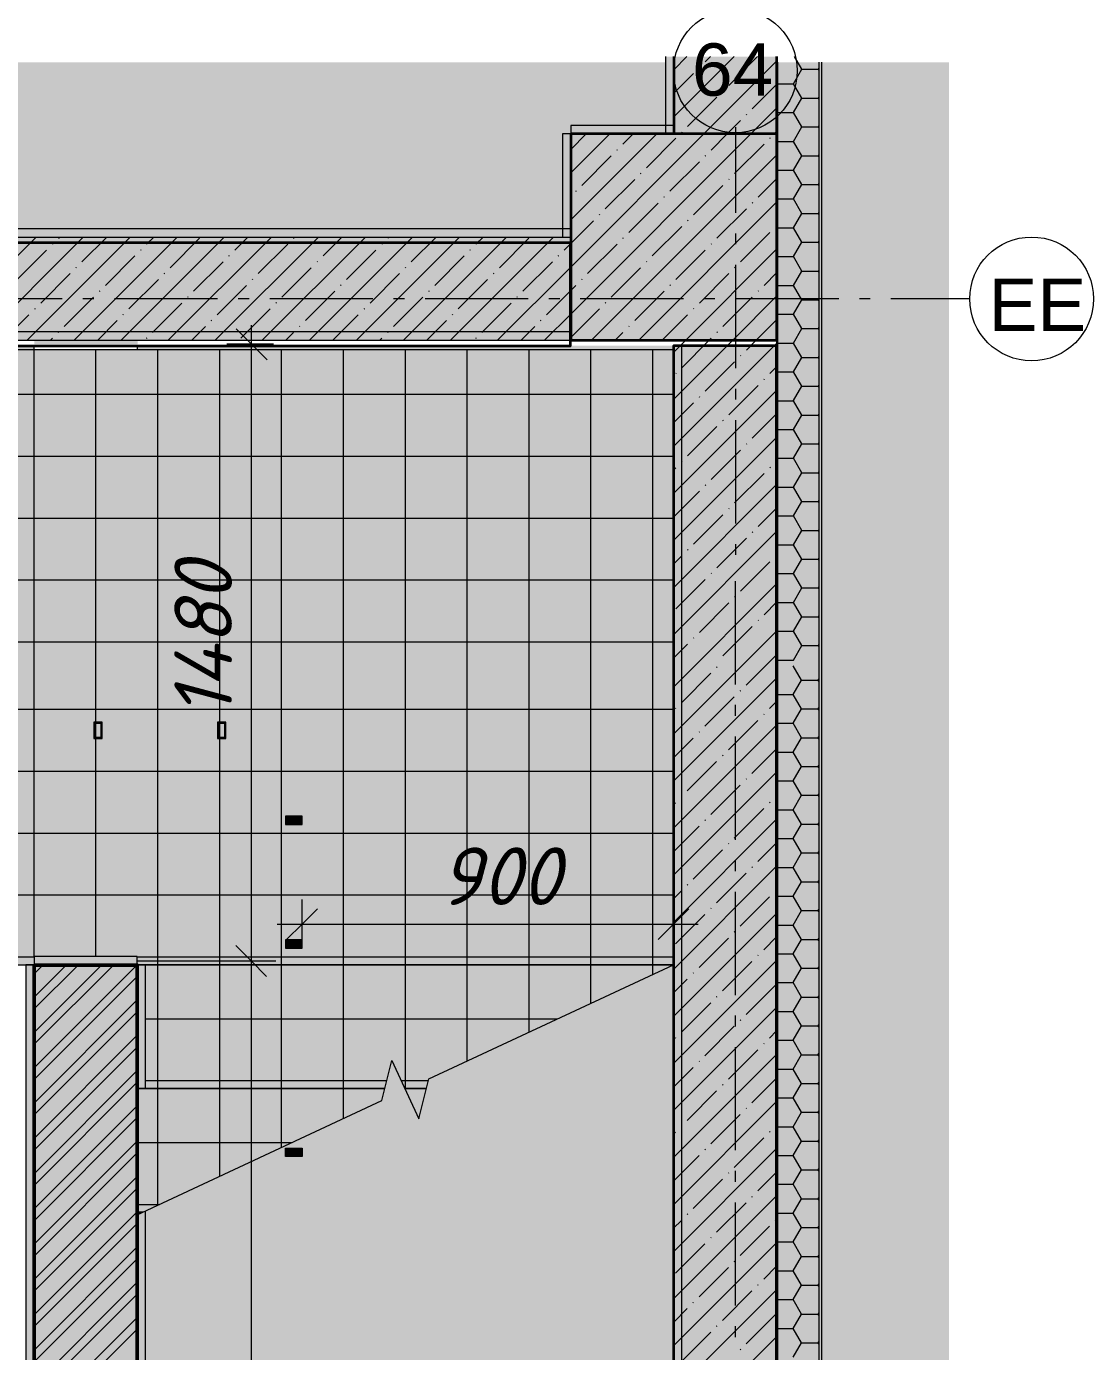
# Model space of a CAD drawing. Header units: millimetres. Extents: x -81576 to 1046824, y -248937 to 691537.
# Drawn here: x -58341 to -53168, y 631199 to 637622 of the extents above; entities that cross this region are included whole.
import ezdxf

# ---------------------------------------------------------------- set-up
doc = ezdxf.new("R2010")
doc.units = ezdxf.units.MM
doc.layers.add('PDF _Геометрия', color=7, linetype='Continuous', true_color=0x1d1d1d)
doc.layers.add('PDF _Сплошная заливка', color=7, linetype='Continuous', true_color=0xffffff)
doc.layers.add('PDF _Текст', color=7, linetype='Continuous')
doc.styles.add('PDF ArialMT', font='arial.ttf')
doc.styles.add('PDF ISOCPEUR Italic', font='isocpeui.ttf')

msp = doc.modelspace()

# ---------------------------------------------------------------- hatches: boundary and pattern name
at = {"layer": 'PDF _Сплошная заливка', "true_color": 0x636466, "transparency": 33554559}
h = msp.add_hatch(color=251, dxfattribs=at)
h.paths.add_polyline_path([(-60647.6, 619162.8), (-60981.3, 619112.8), (-60981.3, 619212.8)], flags=0)
h.paths.add_polyline_path([(-60647.6, 636704.9), (-60981.3, 636654.9), (-60981.3, 636754.9)], flags=0)
h.paths.add_polyline_path([(-63150.7, 618383.4), (-55744.3, 618383.4), (-55744.3, 619333.9), (-60560.9, 619333.9), (-60560.9, 618946.9), (-60647.6, 618946.9), (-60647.6, 619333.9), (-62504.3, 619333.9), (-62504.3, 619373.9), (-62544.3, 619373.9), (-62544.3, 636573.9), (-62504.3, 636573.9), (-62504.3, 636613.9), (-60647.6, 636613.9), (-60647.6, 636920.8), (-60560.9, 636920.8), (-60560.9, 636613.9), (-55744.3, 636613.9), (-55744.3, 637073.9), (-55704.3, 637073.9), (-55704.3, 637113.9), (-55244.3, 637113.9), (-55244.3, 637448.6), (-63150.7, 637448.6), (-63150.7, 619373.9)], flags=0)
h.paths.add_polyline_path([(-54484.3, 618383.4), (-53867.8, 618383.4), (-53867.8, 637448.6), (-54484.3, 637448.6), (-54484.3, 623149.7)], flags=0)
h.paths.add_polyline_path([(-55204.3, 619273.8), (-54704.3, 619273.8), (-54704.3, 619373.9), (-55704.3, 619373.9), (-55704.3, 619273.8)], flags=0)
h.paths.add_polyline_path([(-62004.3, 619873.9), (-55204.3, 619873.9), (-55204.3, 633073.9), (-56391, 632520.5), (-56438.2, 632326), (-56570.3, 632609.3), (-56617.6, 632414.8), (-57764.3, 631880.1), (-57764.3, 624613.9), (-57804.3, 624613.9), (-57804.3, 624573.9), (-58304.3, 624573.9), (-58304.3, 624613.9), (-58344.3, 624613.9), (-58344.3, 625193.9), (-60204.3, 625193.9), (-60204.3, 625273.9), (-62004.3, 625273.9), (-62004.3, 623149.7)], flags=0)
h.paths.add_polyline_path([(-57011.1, 632144.1), (-57085.1, 632144.1), (-57085.1, 632184.1), (-57005.1, 632184.1), (-57005.1, 632144.1)], flags=0)
h.paths.add_polyline_path([(-57011.1, 632150.1), (-57011.1, 632178.1), (-57079.1, 632178.1), (-57079.1, 632150.1), (-57039.1, 632150.1)], flags=0)
h.paths.add_polyline_path([(-58509.2, 636053.9), (-58304.3, 636053.9), (-58304.3, 636073.9), (-62004.3, 636073.9), (-62004.3, 636053.9)], flags=0)
h.paths.add_polyline_path([(-57804.3, 636053.9), (-55204.3, 636053.9), (-55204.3, 636073.9), (-57804.3, 636073.9)], flags=0)
for points in [[(-54704.3, 618383.4), (-54700.3, 618383.4), (-54700.3, 637448.6), (-54704.3, 637448.6), (-54704.3, 619273.8)], [(-55702.6, 636101.3), (-54702.6, 636101.3), (-54702.6, 637101.3), (-55702.6, 637101.3), (-55702.6, 636601.3)], [(-55702.6, 636101.3), (-55702.6, 636601.3), (-60559.2, 636601.3), (-60559.2, 636298.2), (-60646, 636298.2), (-60646, 636601.3), (-62502.6, 636601.3), (-62502.6, 636101.3), (-58507.6, 636101.3)], [(-55204.3, 619373.9), (-54704.3, 619373.9), (-54704.3, 636073.9), (-55204.3, 636073.9), (-55204.3, 619833.9)], [(-58344.3, 624613.9), (-58304.3, 624613.9), (-58304.3, 633073.9), (-58344.3, 633072.3), (-58344.3, 625873.9)], [(-56603.2, 632473.9), (-56570.3, 632609.3), (-56507.2, 632473.9), (-56402.3, 632473.9), (-56391, 632520.5), (-55204.3, 633073.9), (-57764.3, 633072.3), (-57764.3, 632473.9), (-56617.6, 632473.9)]]:
    msp.add_hatch(color=251, dxfattribs=at).paths.add_polyline_path(points)
h = msp.add_hatch(color=251, dxfattribs=at)
h.paths.add_polyline_path([(-60646, 636601.3), (-60646, 636641.3), (-62502.6, 636641.3), (-62502.6, 636601.3), (-62002.6, 636601.3)], flags=0)
h.paths.add_polyline_path([(-55702.6, 636601.3), (-55702.6, 636641.3), (-60559.2, 636641.3), (-60559.2, 636601.3), (-58507.6, 636601.3)], flags=0)
h = msp.add_hatch(color=251, dxfattribs=at)
h.paths.add_polyline_path([(-62004.3, 633073.9), (-60204.3, 633073.9), (-60204.3, 633103.7), (-60124.3, 633103.7), (-60124.3, 633073.9), (-58304.3, 633073.9), (-58304.3, 633113.9), (-57804.3, 633113.9), (-57804.3, 633073.9), (-55204.3, 633073.9), (-55204.3, 636053.9), (-62004.3, 636053.9), (-62004.3, 635065.4)], flags=0)
h.paths.add_polyline_path([(-60174.4, 633093.6), (-60130.3, 633093.6), (-60130.3, 633097.7), (-60198.3, 633097.7), (-60198.3, 633093.6), (-60194.1, 633093.6)], flags=0)
h.paths.add_polyline_path([(-57011.1, 633154), (-57085.1, 633154), (-57085.1, 633194), (-57005.1, 633194), (-57005.1, 633154)], flags=0)
h.paths.add_polyline_path([(-57051.1, 633160), (-57011.1, 633160), (-57011.1, 633188), (-57079.1, 633188), (-57079.1, 633160)], flags=0)
h.paths.add_polyline_path([(-60204.3, 633481.9), (-60204.3, 633521.9), (-60124.3, 633521.9), (-60124.3, 633481.9), (-60198.3, 633481.9)], flags=0)
h.paths.add_polyline_path([(-60198.3, 633487.9), (-60130.3, 633487.9), (-60130.3, 633515.9), (-60198.3, 633515.9)], flags=0)
h.paths.add_polyline_path([(-57085.1, 633754), (-57085.1, 633794), (-57005.1, 633794), (-57005.1, 633754), (-57079.1, 633754)], flags=0)
h.paths.add_polyline_path([(-57011.1, 633760), (-57011.1, 633788), (-57079.1, 633788), (-57079.1, 633760), (-57039.1, 633760)], flags=0)
h.paths.add_polyline_path([(-60164.3, 634081.9), (-60204.3, 634081.9), (-60204.3, 634121.9), (-60124.3, 634121.9), (-60124.3, 634081.9), (-60130.3, 634081.9)], flags=0)
h.paths.add_polyline_path([(-60198.3, 634087.9), (-60130.3, 634087.9), (-60130.3, 634115.9), (-60198.3, 634115.9)], flags=0)
h.paths.add_polyline_path([(-57381.1, 634170), (-57415.1, 634170), (-57415.1, 634250), (-57375.1, 634250), (-57375.1, 634170)], flags=0)
h.paths.add_polyline_path([(-57975.1, 634170), (-58015.1, 634170), (-58015.1, 634250), (-57975.1, 634250), (-57975.1, 634176)], flags=0)
h.paths.add_polyline_path([(-59208.7, 634170), (-59215.1, 634170), (-59215.1, 634250), (-59175.1, 634250), (-59175.1, 634170), (-59181.1, 634170)], flags=0)
h.paths.add_polyline_path([(-58581.1, 634170), (-58615.1, 634170), (-58615.1, 634250), (-58575.1, 634250), (-58575.1, 634170)], flags=0)
h.paths.add_polyline_path([(-59808.7, 634170), (-59815.1, 634170), (-59815.1, 634250), (-59775.1, 634250), (-59775.1, 634170), (-59781.1, 634170)], flags=0)
h.paths.add_polyline_path([(-58009.1, 634176), (-57981.1, 634176), (-57981.1, 634244), (-58009.1, 634244), (-58009.1, 634204)], flags=0)
h.paths.add_polyline_path([(-57409.1, 634176), (-57381.1, 634176), (-57381.1, 634244), (-57409.1, 634244), (-57409.1, 634204)], flags=0)
h.paths.add_polyline_path([(-58609.1, 634176), (-58581.1, 634176), (-58581.1, 634244), (-58609.1, 634244), (-58609.1, 634204)], flags=0)
h.paths.add_polyline_path([(-59181.1, 634176), (-59181.1, 634244), (-59209.1, 634244), (-59209.1, 634176)], flags=0)
h.paths.add_polyline_path([(-59781.1, 634176), (-59781.1, 634244), (-59809.1, 634244), (-59809.1, 634176)], flags=0)
h = msp.add_hatch(color=251, dxfattribs=at)
h.paths.add_polyline_path([(-57975.1, 634170), (-57975.1, 634250), (-58015.1, 634250), (-58015.1, 634170), (-57981.1, 634170)], flags=0)
h.paths.add_polyline_path([(-57981.1, 634176), (-58009.1, 634176), (-58009.1, 634244), (-57981.1, 634244)], flags=0)
h = msp.add_hatch(color=251, dxfattribs=at)
h.paths.add_polyline_path([(-57375.1, 634170), (-57375.1, 634250), (-57415.1, 634250), (-57415.1, 634170), (-57381.1, 634170)], flags=0)
h.paths.add_polyline_path([(-57381.1, 634176), (-57409.1, 634176), (-57409.1, 634244), (-57381.1, 634244)], flags=0)
h = msp.add_hatch(color=251, dxfattribs=at)
h.paths.add_polyline_path([(-57764.3, 624613.9), (-57764.3, 631880.1), (-57804.3, 631861.5), (-57804.3, 624613.9)], flags=0)
h.paths.add_polyline_path([(-57777.7, 632473.9), (-57764.3, 632473.9), (-57764.3, 633073.9), (-57804.3, 633072.3), (-57804.3, 632473.9)], flags=0)
h = msp.add_hatch(color=251, dxfattribs=at)
h.paths.add_polyline_path([(-57777.7, 631873.9), (-56617.6, 632414.8), (-56603.2, 632473.9), (-57804.3, 632473.9), (-57804.3, 631873.9)], flags=0)
h.paths.add_polyline_path([(-56438.2, 632326), (-56402.3, 632473.9), (-56507.2, 632473.9)], flags=0)

# ---------------------------------------------------------------- linework, layer by layer
at = {"layer": 'PDF _Геометрия', "color": 250, "lineweight": 9, "true_color": 0x2c2c2c}
for points in [[(-56057.3, 636101.3), (-55702.6, 636456), (-55057.3, 637101.3), (-54702.6, 637456)], [(-55202.6, 637412.2), (-55138.8, 637476)], [(-55202.6, 637184.1), (-54910.7, 637476)], [(-55078.8, 637422), (-55076.4, 637424.3)], [(-55050.3, 637450.5), (-55024.8, 637476)], [(-54936.2, 637336.4), (-54796.7, 637476)], [(-54582.1, 637414.4), (-54617.7, 637476)], [(-55202.6, 637298.2), (-55107.3, 637393.5)], [(-54622.4, 637344.6), (-54582.1, 637414.4)], [(-54582, 637414.4), (-54501.4, 637414.4)], [(-54501.4, 637414.4), (-54498.6, 637419.3)], [(-54498.6, 637409.4), (-54501.4, 637414.4)], [(-54964.8, 637307.9), (-54962.4, 637310.3)], [(-54822.2, 637222.4), (-54702.6, 637342)], [(-54698.6, 637344.5), (-54622.4, 637344.5)], [(-54582.1, 637274.7), (-54622.4, 637344.5)], [(-55135.8, 637136.8), (-54993.3, 637279.4)], [(-54622.4, 637204.9), (-54582.1, 637274.7)], [(-54582, 637274.7), (-54501.4, 637274.7)], [(-54501.4, 637274.7), (-54498.6, 637279.6)], [(-54498.6, 637269.8), (-54501.4, 637274.7)], [(-55829.2, 636101.3), (-55702.6, 636227.9), (-54829.2, 637101.3), (-54702.6, 637227.9)], [(-54850.7, 637193.9), (-54848.3, 637196.2)], [(-54698.6, 637204.8), (-54622.4, 637204.8)], [(-54582.1, 637135), (-54622.4, 637204.8)], [(-55164.3, 637108.3), (-55162, 637110.7)], [(-55021.8, 637022.8), (-54943.3, 637101.3), (-54879.2, 637165.4)], [(-54708.2, 637108.3), (-54702.6, 637113.9)], [(-54622.4, 637065.2), (-54582.1, 637135)], [(-54582, 637135), (-54501.4, 637135)], [(-54501.4, 637135), (-54498.6, 637139.9)], [(-54498.6, 637130.1), (-54501.4, 637135)], [(-55702.6, 636912.2), (-55513.5, 637101.3)], [(-55702.6, 636684.1), (-55285.4, 637101.3)], [(-55702.6, 637026.3), (-55627.6, 637101.3)], [(-55449.5, 637051.3), (-55399.5, 637101.3)], [(-55335.4, 636937.3), (-55192.9, 637079.8)], [(-54907.7, 636908.7), (-54765.2, 637051.3)], [(-54736.7, 637079.8), (-54734.3, 637082.2)], [(-54698.6, 637065.2), (-54622.4, 637065.2)], [(-54582.1, 636995.3), (-54622.4, 637065.2)], [(-55649.1, 636851.7), (-55506.5, 636994.3)], [(-55601.1, 636101.3), (-54702.6, 636999.8)], [(-55478, 637022.8), (-55475.6, 637025.2)], [(-55050.3, 636994.3), (-55047.9, 636996.7)], [(-54622.4, 636925.5), (-54582.1, 636995.4)], [(-54582, 636995.3), (-54501.4, 636995.3)], [(-54501.4, 636995.4), (-54498.6, 637000.2)], [(-54498.6, 636990.4), (-54501.4, 636995.3)], [(-55363.9, 636908.7), (-55361.6, 636911.1)], [(-55221.4, 636823.2), (-55078.8, 636965.8)], [(-54698.6, 636925.5), (-54622.4, 636925.5)], [(-54582.1, 636855.6), (-54622.4, 636925.5)], [(-55535, 636737.7), (-55392.4, 636880.2)], [(-55107.3, 636709.2), (-54964.8, 636851.7)], [(-54936.2, 636880.2), (-54933.9, 636882.6)], [(-54793.7, 636794.7), (-54702.6, 636885.8)], [(-54622.4, 636785.8), (-54582.1, 636855.7)], [(-54582, 636855.6), (-54501.4, 636855.6)], [(-54501.4, 636855.7), (-54498.6, 636860.6)], [(-54498.6, 636850.7), (-54501.4, 636855.6)], [(-55677.6, 636823.2), (-55675.2, 636825.6)], [(-55249.9, 636794.7), (-55247.5, 636797.1)], [(-54698.6, 636785.8), (-54622.4, 636785.8)], [(-54582.1, 636716), (-54622.4, 636785.8)], [(-55421, 636623.6), (-55278.4, 636766.2)], [(-55373, 636101.3), (-54702.6, 636771.7)], [(-54993.3, 636595.1), (-54850.7, 636737.7)], [(-54822.2, 636766.2), (-54819.8, 636768.6)], [(-54501.4, 636716), (-54498.6, 636720.9)], [(-55734.6, 636538.1), (-55702.6, 636570.1), (-55592, 636680.6)], [(-55563.5, 636709.2), (-55561.1, 636711.5)], [(-55135.8, 636680.6), (-55133.5, 636683)], [(-54708.2, 636652.1), (-54705.8, 636654.5)], [(-54622.4, 636646.2), (-54582.1, 636716)], [(-54582, 636716), (-54501.4, 636716)], [(-54498.6, 636711), (-54501.4, 636716)], [(-58794.5, 636101.3), (-58294.5, 636601.3)], [(-58566.4, 636101.3), (-58066.4, 636601.3)], [(-58338.3, 636101.3), (-57838.3, 636601.3)], [(-58186.7, 636595.1), (-58180.4, 636601.3)], [(-58110.2, 636101.3), (-57610.2, 636601.3)], [(-58072.6, 636481.1), (-57952.3, 636601.3)], [(-57882.1, 636101.3), (-57382.1, 636601.3)], [(-57759, 636566.6), (-57724.2, 636601.3)], [(-57654, 636101.3), (-57154, 636601.3)], [(-57644.9, 636452.5), (-57502.4, 636595.1)], [(-57425.9, 636101.3), (-56925.9, 636601.3)], [(-57331.3, 636538.1), (-57268, 636601.3)], [(-57197.8, 636101.3), (-56697.8, 636601.3)], [(-57046.2, 636595.1), (-57043.8, 636597.5)], [(-56969.7, 636101.3), (-56469.7, 636601.3)], [(-56903.6, 636509.6), (-56811.9, 636601.3)], [(-56741.6, 636101.3), (-56241.6, 636601.3)], [(-56590, 636595.1), (-56583.8, 636601.3)], [(-56513.5, 636101.3), (-56013.5, 636601.3)], [(-56475.9, 636481.1), (-56355.7, 636601.3)], [(-56285.4, 636101.3), (-55785.4, 636601.3)], [(-56162.3, 636566.6), (-56127.6, 636601.3)], [(-56048.2, 636452.5), (-55905.7, 636595.1)], [(-55449.5, 636595.1), (-55447.1, 636597.5)], [(-55306.9, 636509.6), (-55164.3, 636652.1)], [(-54879.2, 636481.1), (-54736.7, 636623.6)], [(-54698.6, 636646.1), (-54622.4, 636646.1)], [(-54582.1, 636576.3), (-54622.4, 636646.1)], [(-58386.2, 636395.5), (-58243.7, 636538.1)], [(-58215.2, 636566.6), (-58212.8, 636569)], [(-57787.5, 636538.1), (-57785.1, 636540.5)], [(-57217.2, 636424), (-57074.7, 636566.6)], [(-56789.6, 636395.5), (-56647, 636538.1)], [(-56618.5, 636566.6), (-56616.1, 636569)], [(-56190.8, 636538.1), (-56188.4, 636540.5)], [(-55620.5, 636424), (-55478, 636566.6)], [(-55202.6, 636043.6), (-55144.9, 636101.3), (-54702.6, 636543.6)], [(-55192.9, 636395.5), (-55050.3, 636538.1)], [(-55021.8, 636566.6), (-55019.4, 636569)], [(-54622.4, 636506.5), (-54582.1, 636576.3)], [(-54582, 636576.3), (-54501.4, 636576.3)], [(-54501.4, 636576.3), (-54498.6, 636581.2)], [(-54498.6, 636571.4), (-54501.4, 636576.3)], [(-57958.6, 636367), (-57816, 636509.6)], [(-57530.9, 636338.5), (-57388.3, 636481.1)], [(-57359.8, 636509.6), (-57357.4, 636511.9)], [(-56932.1, 636481.1), (-56929.7, 636483.4)], [(-56361.9, 636367), (-56219.3, 636509.6)], [(-55934.2, 636338.5), (-55791.6, 636481.1)], [(-55763.1, 636509.6), (-55760.7, 636511.9)], [(-55335.4, 636481.1), (-55333, 636483.4)], [(-54698.6, 636506.4), (-54622.4, 636506.4)], [(-54582.1, 636436.6), (-54622.4, 636506.4)], [(-58272.2, 636281.5), (-58129.6, 636424)], [(-58101.1, 636452.5), (-58098.7, 636454.9)], [(-57673.4, 636424), (-57671.1, 636426.4)], [(-57245.7, 636395.5), (-57243.4, 636397.9)], [(-57103.2, 636310), (-56960.6, 636452.5)], [(-56675.5, 636281.5), (-56532.9, 636424)], [(-56504.4, 636452.5), (-56502.1, 636454.9)], [(-56076.7, 636424), (-56074.4, 636426.4)], [(-55649.1, 636395.5), (-55646.7, 636397.9)], [(-55506.5, 636310), (-55363.9, 636452.5)], [(-55078.8, 636281.5), (-54936.2, 636424)], [(-54907.7, 636452.5), (-54905.4, 636454.9)], [(-54765.2, 636367), (-54702.6, 636429.6)], [(-54622.4, 636366.8), (-54582.1, 636436.6)], [(-54582, 636436.6), (-54501.4, 636436.6)], [(-54501.4, 636436.6), (-54498.6, 636441.5)], [(-54498.6, 636431.7), (-54501.4, 636436.6)], [(-57987.1, 636338.5), (-57984.7, 636340.9)], [(-57844.5, 636253), (-57701.9, 636395.5)], [(-57416.8, 636224.4), (-57274.3, 636367)], [(-56989.1, 636195.9), (-56846.6, 636338.5)], [(-56818.1, 636367), (-56815.7, 636369.4)], [(-56390.4, 636338.5), (-56388, 636340.9)], [(-56247.8, 636253), (-56105.3, 636395.5)], [(-55820.1, 636224.4), (-55702.6, 636342), (-55677.6, 636367)], [(-55392.4, 636195.9), (-55249.9, 636338.5)], [(-55221.4, 636367), (-55219, 636369.4)], [(-54793.7, 636338.5), (-54791.3, 636340.9)], [(-54698.6, 636366.7), (-54622.4, 636366.7)], [(-54582.1, 636296.9), (-54622.4, 636366.7)], [(-58158.1, 636167.4), (-58015.6, 636310)], [(-57730.5, 636138.9), (-57587.9, 636281.5)], [(-57559.4, 636310), (-57557, 636312.4)], [(-57131.7, 636281.5), (-57129.3, 636283.8)], [(-56561.5, 636167.4), (-56418.9, 636310)], [(-56133.8, 636138.9), (-55991.2, 636281.5)], [(-55962.7, 636310), (-55960.3, 636312.4)], [(-55535, 636281.5), (-55532.6, 636283.8)], [(-55202.6, 635815.5), (-54916.8, 636101.3), (-54702.6, 636315.5)], [(-54964.8, 636167.4), (-54822.2, 636310)], [(-54622.4, 636227.1), (-54582.1, 636296.9)], [(-54582, 636296.9), (-54501.4, 636296.9)], [(-54501.4, 636296.9), (-54498.6, 636301.8)], [(-54498.6, 636292), (-54501.4, 636296.9)], [(-58452.3, 636101.3), (-58329.2, 636224.4)], [(-58300.7, 636253), (-58298.3, 636255.3)], [(-57873, 636224.4), (-57870.6, 636226.8)], [(-57302.8, 636110.4), (-57160.2, 636253)], [(-56855.7, 636101.3), (-56732.5, 636224.4)], [(-56704, 636253), (-56701.6, 636255.3)], [(-56276.3, 636224.4), (-56274, 636226.8)], [(-55706.1, 636110.4), (-55702.6, 636113.9), (-55563.5, 636253)], [(-55259, 636101.3), (-55135.8, 636224.4)], [(-55107.3, 636253), (-55105, 636255.3)], [(-54698.6, 636227.1), (-54622.4, 636227.1)], [(-54582.1, 636157.2), (-54622.4, 636227.1)], [(-58186.7, 636138.9), (-58184.3, 636141.3)], [(-57996.1, 636101.3), (-57901.5, 636195.9)], [(-57539.9, 636101.3), (-57473.8, 636167.4)], [(-57445.3, 636195.9), (-57443, 636198.3)], [(-57017.6, 636167.4), (-57015.3, 636169.8)], [(-56590, 636138.9), (-56587.6, 636141.3)], [(-56399.5, 636101.3), (-56304.8, 636195.9)], [(-55943.3, 636101.3), (-55877.2, 636167.4)], [(-55848.6, 636195.9), (-55846.3, 636198.3)], [(-55421, 636167.4), (-55418.6, 636169.8)], [(-54993.3, 636138.9), (-54990.9, 636141.3)], [(-54850.7, 636053.4), (-54802.8, 636101.3), (-54708.2, 636195.9)], [(-54622.4, 636087.4), (-54582.1, 636157.3)], [(-54582, 636157.2), (-54501.4, 636157.2)], [(-54501.4, 636157.3), (-54498.6, 636162.1)], [(-54498.6, 636152.3), (-54501.4, 636157.2)], [(-58224.2, 636101.3), (-58215.2, 636110.4)], [(-57759, 636110.4), (-57756.6, 636112.8)], [(-57083.8, 636101.3), (-57046.2, 636138.9)], [(-56627.6, 636101.3), (-56618.5, 636110.4)], [(-56162.3, 636110.4), (-56159.9, 636112.8)], [(-55487.1, 636101.3), (-55449.5, 636138.9)], [(-55202.6, 635587.4), (-54702.6, 636087.4)], [(-55164.3, 635967.8), (-55030.9, 636101.3), (-55021.8, 636110.4)], [(-54698.6, 636087.4), (-54622.4, 636087.4)], [(-54582.1, 636017.5), (-54622.4, 636087.4)], [(-54879.2, 636024.9), (-54876.9, 636027.2)], [(-54622.4, 635947.7), (-54582.1, 636017.6)], [(-54582, 636017.5), (-54501.4, 636017.5)], [(-54501.4, 636017.6), (-54498.6, 636022.5)], [(-54498.6, 636012.6), (-54501.4, 636017.5)], [(-55050.3, 635853.8), (-54907.7, 635996.4)], [(-54736.7, 635939.3), (-54702.6, 635973.4)], [(-54698.6, 635947.7), (-54622.4, 635947.7)], [(-54582.1, 635877.9), (-54622.4, 635947.7)], [(-55192.9, 635939.3), (-55190.5, 635941.7)], [(-54765.2, 635910.8), (-54762.8, 635913.2)], [(-54501.4, 635877.9), (-54498.6, 635882.8)], [(-55202.6, 635359.3), (-54702.6, 635859.3)], [(-55078.8, 635825.3), (-55076.4, 635827.6)], [(-54936.2, 635739.7), (-54793.7, 635882.3)], [(-54622.4, 635808.1), (-54582.1, 635877.9)], [(-54582, 635877.9), (-54501.4, 635877.9)], [(-54498.6, 635872.9), (-54501.4, 635877.9)], [(-55202.6, 635701.5), (-55107.3, 635796.8)], [(-54698.6, 635808), (-54622.4, 635808)], [(-54582.1, 635738.2), (-54622.4, 635808)], [(-54964.8, 635711.2), (-54962.4, 635713.6)], [(-54822.2, 635625.7), (-54702.6, 635745.3)], [(-54622.4, 635668.4), (-54582.1, 635738.2)], [(-54582, 635738.2), (-54501.4, 635738.2)], [(-54501.4, 635738.2), (-54498.6, 635743.1)], [(-54498.6, 635733.3), (-54501.4, 635738.2)], [(-55202.6, 635131.2), (-54702.6, 635631.2)], [(-55135.8, 635540.2), (-54993.3, 635682.7)], [(-54698.6, 635668.3), (-54622.4, 635668.3)], [(-54582.1, 635598.5), (-54622.4, 635668.3)], [(-55021.8, 635426.1), (-54879.2, 635568.7)], [(-54850.7, 635597.2), (-54848.3, 635599.5)], [(-54622.4, 635528.7), (-54582.1, 635598.5)], [(-54582, 635598.5), (-54501.4, 635598.5)], [(-54501.4, 635598.5), (-54498.6, 635603.4)], [(-54498.6, 635593.6), (-54501.4, 635598.5)], [(-55164.3, 635511.6), (-55162, 635514)], [(-54708.2, 635511.6), (-54702.6, 635517.2)], [(-54698.6, 635528.7), (-54622.4, 635528.7)], [(-54582.1, 635458.8), (-54622.4, 635528.7)], [(-55202.6, 635473.4), (-55192.9, 635483.1)], [(-54907.7, 635312.1), (-54765.2, 635454.6)], [(-54736.7, 635483.1), (-54734.3, 635485.5)], [(-54622.4, 635389), (-54582.1, 635458.9)], [(-54582, 635458.8), (-54501.4, 635458.8)], [(-54501.4, 635458.9), (-54498.6, 635463.7)], [(-54498.6, 635453.9), (-54501.4, 635458.8)], [(-55202.6, 634903.1), (-54702.6, 635403.1)], [(-55202.6, 635245.3), (-55078.8, 635369.1)], [(-55050.3, 635397.6), (-55047.9, 635400)], [(-54698.6, 635389), (-54622.4, 635389)], [(-54582.1, 635319.1), (-54622.4, 635389)], [(-54622.4, 635249.3), (-54582.1, 635319.2)], [(-54582, 635319.1), (-54501.4, 635319.1)], [(-54501.4, 635319.2), (-54498.6, 635324.1)], [(-54498.6, 635314.2), (-54501.4, 635319.1)], [(-55107.3, 635112.5), (-54964.8, 635255)], [(-54936.2, 635283.5), (-54933.9, 635285.9)], [(-54793.7, 635198), (-54702.6, 635289.1)], [(-54698.6, 635249.3), (-54622.4, 635249.3)], [(-54582.1, 635179.5), (-54622.4, 635249.3)], [(-54622.4, 635109.7), (-54582.1, 635179.5)], [(-54582, 635179.5), (-54501.4, 635179.5)], [(-54501.4, 635179.5), (-54498.6, 635184.4)], [(-54498.6, 635174.5), (-54501.4, 635179.5)], [(-55202.6, 634675), (-54702.6, 635175)], [(-54993.3, 634998.4), (-54850.7, 635141)], [(-54822.2, 635169.5), (-54819.8, 635171.9)], [(-55202.6, 635017.2), (-55164.3, 635055.4)], [(-55135.8, 635084), (-55133.5, 635086.3)], [(-54708.2, 635055.4), (-54705.8, 635057.8)], [(-54698.6, 635109.6), (-54622.4, 635109.6)], [(-54582.1, 635039.8), (-54622.4, 635109.6)], [(-54879.2, 634884.4), (-54736.7, 635026.9)], [(-54622.4, 634970), (-54582.1, 635039.8)], [(-54582, 635039.8), (-54501.4, 635039.8)], [(-54501.4, 635039.8), (-54498.6, 635044.7)], [(-54498.6, 635034.9), (-54501.4, 635039.8)], [(-55204.3, 634419.5), (-54704.3, 634919.5)], [(-55192.9, 634798.8), (-55050.3, 634941.4)], [(-55021.8, 634969.9), (-55019.4, 634972.3)], [(-54698.6, 634969.9), (-54622.4, 634969.9)], [(-54582.1, 634900.1), (-54622.4, 634969.9)], [(-54907.7, 634855.9), (-54905.4, 634858.2)], [(-54622.4, 634830.3), (-54582.1, 634900.1)], [(-54582, 634900.1), (-54501.4, 634900.1)], [(-54501.4, 634900.1), (-54498.6, 634905)], [(-54498.6, 634895.2), (-54501.4, 634900.1)], [(-55078.8, 634684.8), (-54936.2, 634827.3)], [(-54765.2, 634770.3), (-54702.6, 634832.9)], [(-54698.6, 634830.3), (-54622.4, 634830.3)], [(-54582.1, 634760.4), (-54622.4, 634830.3)], [(-54793.7, 634741.8), (-54791.3, 634744.2)], [(-54622.4, 634690.6), (-54582.1, 634760.5)], [(-54582, 634760.4), (-54501.4, 634760.4)], [(-54501.4, 634760.5), (-54498.6, 634765.3)], [(-54498.6, 634755.5), (-54501.4, 634760.4)], [(-55204.3, 634191.4), (-54704.3, 634691.4)], [(-54964.8, 634570.7), (-54822.2, 634713.3)], [(-54698.6, 634690.6), (-54622.4, 634690.6)], [(-54582.1, 634620.7), (-54622.4, 634690.6)], [(-55202.6, 634561), (-55135.8, 634627.8)], [(-55107.3, 634656.3), (-55105, 634658.6)], [(-54622.4, 634550.9), (-54582.1, 634620.8)], [(-54582, 634620.7), (-54501.4, 634620.7)], [(-54501.4, 634620.8), (-54498.6, 634625.7)], [(-54498.6, 634615.8), (-54501.4, 634620.7)], [(-54852.4, 634429.2), (-54709.8, 634571.8)], [(-54698.6, 634550.9), (-54622.4, 634550.9)], [(-55166, 634343.7), (-55023.5, 634486.3)], [(-54994.9, 634514.8), (-54992.6, 634517.1)], [(-54583.8, 634453.6), (-54624.1, 634523.4)], [(-55204.3, 633963.3), (-54704.3, 634463.3)], [(-54624.1, 634383.8), (-54583.7, 634453.6)], [(-54583.7, 634453.6), (-54503.1, 634453.6)], [(-54503.1, 634453.6), (-54500.3, 634458.5)], [(-54500.3, 634448.7), (-54503.1, 634453.6)], [(-55052, 634229.6), (-54909.4, 634372.2)], [(-54880.9, 634400.7), (-54878.5, 634403.1)], [(-54738.3, 634315.2), (-54704.3, 634349.2)], [(-54700.3, 634383.8), (-54624, 634383.8)], [(-54583.8, 634313.9), (-54624.1, 634383.8)], [(-55194.5, 634315.2), (-55192.2, 634317.5)], [(-54766.8, 634286.7), (-54764.5, 634289)], [(-54624.1, 634244.1), (-54583.7, 634314)], [(-54583.7, 634313.9), (-54503.1, 634313.9)], [(-54503.1, 634314), (-54500.3, 634318.8)], [(-54500.3, 634309), (-54503.1, 634313.9)], [(-55204.3, 633735.2), (-54704.3, 634235.2)], [(-54937.9, 634115.6), (-54795.4, 634258.2)], [(-54700.3, 634244.1), (-54624, 634244.1)], [(-54583.8, 634174.2), (-54624.1, 634244.1)], [(-55204.3, 634077.3), (-55109, 634172.6)], [(-55080.5, 634201.1), (-55078.1, 634203.5)], [(-54624.1, 634104.4), (-54583.7, 634174.3)], [(-54583.7, 634174.2), (-54503.1, 634174.2)], [(-54503.1, 634174.3), (-54500.3, 634179.2)], [(-54500.3, 634169.3), (-54503.1, 634174.2)], [(-54966.4, 634087.1), (-54964.1, 634089.4)], [(-54823.9, 634001.5), (-54704.3, 634121.1)], [(-54700.3, 634104.4), (-54624, 634104.4)], [(-54583.8, 634034.5), (-54624.1, 634104.4)], [(-55137.5, 633916), (-54994.9, 634058.6)], [(-54624.1, 633964.7), (-54583.7, 634034.6)], [(-54583.7, 634034.5), (-54503.1, 634034.5)], [(-54503.1, 634034.6), (-54500.3, 634039.5)], [(-54500.3, 634029.6), (-54503.1, 634034.5)], [(-55204.3, 633507.1), (-54704.3, 634007.1)], [(-54852.4, 633973), (-54850, 633975.4)], [(-54700.3, 633964.7), (-54624, 633964.7)], [(-54583.8, 633894.9), (-54624.1, 633964.7)], [(-55023.5, 633802), (-54880.9, 633944.5)], [(-54709.8, 633887.5), (-54704.3, 633893)], [(-54624.1, 633825.1), (-54583.7, 633894.9)], [(-54583.7, 633894.9), (-54503.1, 633894.9)], [(-54503.1, 633894.9), (-54500.3, 633899.8)], [(-54500.3, 633889.9), (-54503.1, 633894.9)], [(-55204.3, 633849.2), (-55194.5, 633859)], [(-55166, 633887.5), (-55163.6, 633889.9)], [(-54909.4, 633687.9), (-54766.8, 633830.5)], [(-54738.3, 633859), (-54736, 633861.4)], [(-55204.3, 633279), (-54704.3, 633779)], [(-55052, 633773.4), (-55049.6, 633775.8)], [(-54700.3, 633825), (-54624, 633825)], [(-54583.8, 633755.2), (-54624.1, 633825)], [(-55204.3, 633621.1), (-55080.5, 633744.9)], [(-54624.1, 633685.4), (-54583.7, 633755.2)], [(-54583.7, 633755.2), (-54503.1, 633755.2)], [(-54503.1, 633755.2), (-54500.3, 633760.1)], [(-54500.3, 633750.3), (-54503.1, 633755.2)], [(-54937.9, 633659.4), (-54935.5, 633661.8)], [(-54795.4, 633573.9), (-54704.3, 633664.9)], [(-54700.3, 633685.3), (-54624, 633685.3)], [(-54583.8, 633615.5), (-54624.1, 633685.3)], [(-55109, 633488.3), (-54966.4, 633630.9)], [(-54624.1, 633545.7), (-54583.7, 633615.5)], [(-54583.7, 633615.5), (-54503.1, 633615.5)], [(-54503.1, 633615.5), (-54500.3, 633620.4)], [(-54500.3, 633610.6), (-54503.1, 633615.5)], [(-55204.3, 633050.9), (-54704.3, 633550.9)], [(-54994.9, 633374.3), (-54852.4, 633516.8)], [(-54823.9, 633545.3), (-54821.5, 633547.7)], [(-54700.3, 633545.7), (-54624, 633545.7)], [(-54583.8, 633475.8), (-54624.1, 633545.7)], [(-55137.5, 633459.8), (-55135.1, 633462.2)], [(-54624.1, 633406), (-54583.7, 633475.9)], [(-54583.7, 633475.8), (-54503.1, 633475.8)], [(-54503.1, 633475.9), (-54500.3, 633480.7)], [(-54500.3, 633470.9), (-54503.1, 633475.8)], [(-55204.3, 633393), (-55166, 633431.3)], [(-54880.9, 633260.2), (-54738.3, 633402.8)], [(-54709.8, 633431.3), (-54707.4, 633433.7)], [(-54700.3, 633406), (-54624, 633406)], [(-54583.8, 633336.1), (-54624.1, 633406)], [(-55204.3, 632822.8), (-54704.3, 633322.8)], [(-55194.5, 633174.7), (-55052, 633317.2)], [(-55023.5, 633345.8), (-55021.1, 633348.1)], [(-54624.1, 633266.3), (-54583.7, 633336.2)], [(-54583.7, 633336.1), (-54503.1, 633336.1)], [(-54503.1, 633336.2), (-54500.3, 633341.1)], [(-54500.3, 633331.2), (-54503.1, 633336.1)], [(-54700.3, 633266.3), (-54624, 633266.3)], [(-54583.8, 633196.5), (-54624.1, 633266.3)], [(-55080.5, 633060.6), (-54937.9, 633203.2)], [(-54909.4, 633231.7), (-54907, 633234.1)], [(-54766.8, 633146.2), (-54704.3, 633208.7)], [(-54624.1, 633126.7), (-54583.7, 633196.5)], [(-54583.7, 633196.5), (-54503.1, 633196.5)], [(-54503.1, 633196.5), (-54500.3, 633201.4)], [(-54500.3, 633191.5), (-54503.1, 633196.5)], [(-54700.3, 633126.6), (-54624, 633126.6)], [(-54583.8, 633056.8), (-54624.1, 633126.6)], [(-58304.3, 632916.2), (-58148.2, 633072.3)], [(-58304.3, 632745.1), (-57977.1, 633072.3)], [(-58304.3, 632574), (-57806, 633072.3)], [(-58304.3, 633030.2), (-58262.2, 633072.3)], [(-58304.3, 632859.2), (-58091.1, 633072.3)], [(-58304.3, 632688.1), (-57920.1, 633072.3)], [(-55204.3, 632594.7), (-54704.3, 633094.7)], [(-54966.4, 632946.6), (-54823.9, 633089.1)], [(-54795.4, 633117.7), (-54793, 633120)], [(-54624.1, 632987), (-54583.7, 633056.8)], [(-54583.7, 633056.8), (-54503.1, 633056.8)], [(-54503.1, 633056.8), (-54500.3, 633061.7)], [(-54500.3, 633051.9), (-54503.1, 633056.8)], [(-58304.3, 632517), (-57804.3, 633017)], [(-55204.3, 632936.8), (-55137.5, 633003.6)], [(-55109, 633032.1), (-55106.6, 633034.5)], [(-54852.4, 632832.5), (-54709.8, 632975.1)], [(-54700.3, 632986.9), (-54624, 632986.9)], [(-54583.8, 632917.1), (-54624.1, 632986.9)], [(-58304.3, 632403), (-57804.3, 632903)], [(-55204.3, 632366.6), (-54704.3, 632866.6)], [(-55166, 632747), (-55023.5, 632889.6)], [(-54994.9, 632918.1), (-54992.6, 632920.4)], [(-54624.1, 632847.3), (-54583.7, 632917.1)], [(-54583.7, 632917.1), (-54503.1, 632917.1)], [(-54503.1, 632917.1), (-54500.3, 632922)], [(-54500.3, 632912.2), (-54503.1, 632917.1)], [(-58304.3, 632345.9), (-57804.3, 632845.9)], [(-54880.9, 632804), (-54878.5, 632806.4)], [(-54700.3, 632847.3), (-54624, 632847.3)], [(-54583.8, 632777.4), (-54624.1, 632847.3)], [(-55052, 632632.9), (-54909.4, 632775.5)], [(-54738.3, 632718.5), (-54704.3, 632752.6)], [(-54624.1, 632707.6), (-54583.7, 632777.5)], [(-54583.7, 632777.4), (-54503.1, 632777.4)], [(-54503.1, 632777.5), (-54500.3, 632782.3)], [(-54500.3, 632772.5), (-54503.1, 632777.4)], [(-58304.3, 632231.9), (-57804.3, 632731.9)], [(-58304.3, 632174.9), (-57804.3, 632674.9)], [(-55194.5, 632718.5), (-55192.2, 632720.9)], [(-54766.8, 632690), (-54764.5, 632692.3)], [(-54700.3, 632707.6), (-54624, 632707.6)], [(-54583.8, 632637.7), (-54624.1, 632707.6)], [(-55204.3, 632138.5), (-54704.3, 632638.5)], [(-55080.5, 632604.4), (-55078.1, 632606.8)], [(-54937.9, 632518.9), (-54795.4, 632661.5)], [(-54624.1, 632567.9), (-54583.7, 632637.8)], [(-54583.7, 632637.7), (-54503.1, 632637.7)], [(-54503.1, 632637.8), (-54500.3, 632642.7)], [(-54500.3, 632632.8), (-54503.1, 632637.7)], [(-58304.3, 632060.8), (-57804.3, 632560.8)], [(-55204.3, 632480.6), (-55109, 632575.9)], [(-54700.3, 632567.9), (-54624, 632567.9)], [(-54583.8, 632498.1), (-54624.1, 632567.9)], [(-58304.3, 632003.8), (-57804.3, 632503.8)], [(-54966.4, 632490.4), (-54964.1, 632492.8)], [(-54823.9, 632404.9), (-54704.3, 632524.5)], [(-54624.1, 632428.3), (-54583.7, 632498.1)], [(-54583.7, 632498.1), (-54503.1, 632498.1)], [(-54503.1, 632498.1), (-54500.3, 632503)], [(-54500.3, 632493.1), (-54503.1, 632498.1)], [(-55137.5, 632319.3), (-54994.9, 632461.9)], [(-54700.3, 632428.2), (-54624, 632428.2)], [(-54583.8, 632358.4), (-54624.1, 632428.2)], [(-58304.3, 631889.7), (-57804.3, 632389.7)], [(-55204.3, 631910.4), (-54704.3, 632410.4)], [(-54852.4, 632376.3), (-54850, 632378.7)], [(-54624.1, 632288.6), (-54583.7, 632358.4)], [(-54583.7, 632358.4), (-54503.1, 632358.4)], [(-54503.1, 632358.4), (-54500.3, 632363.3)], [(-54500.3, 632353.5), (-54503.1, 632358.4)], [(-58304.3, 631832.7), (-57804.3, 632332.7)], [(-55166, 632290.8), (-55163.6, 632293.2)], [(-55023.5, 632205.3), (-54880.9, 632347.8)], [(-54709.8, 632290.8), (-54704.3, 632296.4)], [(-54700.3, 632288.5), (-54624, 632288.5)], [(-54583.8, 632218.7), (-54624.1, 632288.5)], [(-55204.3, 632252.6), (-55194.5, 632262.3)], [(-54909.4, 632091.2), (-54766.8, 632233.8)], [(-54738.3, 632262.3), (-54736, 632264.7)], [(-54503.1, 632218.7), (-54500.3, 632223.6)], [(-58304.3, 631718.7), (-57804.3, 632218.7)], [(-58304.3, 631661.6), (-57804.3, 632161.6)], [(-55204.3, 631682.3), (-54704.3, 632182.3)], [(-55052, 632176.8), (-55049.6, 632179.1)], [(-54624.1, 632148.9), (-54583.7, 632218.7)], [(-54583.7, 632218.7), (-54503.1, 632218.7)], [(-54500.3, 632213.8), (-54503.1, 632218.7)], [(-55204.3, 632024.5), (-55080.5, 632148.2)], [(-54700.3, 632148.9), (-54624, 632148.9)], [(-54583.8, 632079), (-54624.1, 632148.9)], [(-58304.3, 631547.6), (-57804.3, 632047.6)], [(-55109, 631891.6), (-54966.4, 632034.2)], [(-54937.9, 632062.7), (-54935.5, 632065.1)], [(-54795.4, 631977.2), (-54704.3, 632068.3)], [(-54624.1, 632009.2), (-54583.7, 632079.1)], [(-54583.7, 632079), (-54503.1, 632079)], [(-54503.1, 632079.1), (-54500.3, 632083.9)], [(-54500.3, 632074.1), (-54503.1, 632079)], [(-58304.3, 631490.6), (-57804.3, 631990.6)], [(-54700.3, 632009.2), (-54624, 632009.2)], [(-54583.8, 631939.3), (-54624.1, 632009.2)], [(-55204.3, 631454.2), (-54704.3, 631954.2)], [(-54994.9, 631777.6), (-54852.4, 631920.1)], [(-54823.9, 631948.7), (-54821.5, 631951)], [(-54624.1, 631869.5), (-54583.7, 631939.4)], [(-54583.7, 631939.3), (-54503.1, 631939.3)], [(-54503.1, 631939.4), (-54500.3, 631944.3)], [(-54500.3, 631934.4), (-54503.1, 631939.3)], [(-58304.3, 631376.5), (-57804.3, 631876.5)], [(-55137.5, 631863.1), (-55135.1, 631865.5)], [(-54709.8, 631834.6), (-54707.4, 631837)], [(-54700.3, 631869.5), (-54624, 631869.5)], [(-54583.8, 631799.6), (-54624.1, 631869.5)], [(-58304.3, 631319.5), (-57804.3, 631819.5)], [(-55204.3, 631796.4), (-55166, 631834.6)], [(-54880.9, 631663.5), (-54738.3, 631806.1)], [(-54624.1, 631729.8), (-54583.7, 631799.7)], [(-54583.7, 631799.6), (-54503.1, 631799.6)], [(-54503.1, 631799.7), (-54500.3, 631804.6)], [(-54500.3, 631794.7), (-54503.1, 631799.6)], [(-55204.3, 631226.1), (-54704.3, 631726.1)], [(-55194.5, 631578), (-55052, 631720.6)], [(-55023.5, 631749.1), (-55021.1, 631751.4)], [(-54700.3, 631729.8), (-54624, 631729.8)], [(-54583.8, 631660), (-54624.1, 631729.8)], [(-58304.3, 631205.4), (-57804.3, 631705.4)], [(-58304.3, 631148.4), (-57804.3, 631648.4)], [(-54624.1, 631590.2), (-54583.7, 631660)], [(-54583.7, 631660), (-54503.1, 631660)], [(-54503.1, 631660), (-54500.3, 631664.9)], [(-54500.3, 631655), (-54503.1, 631660)], [(-55080.5, 631463.9), (-54937.9, 631606.5)], [(-54909.4, 631635), (-54907, 631637.4)], [(-54766.8, 631549.5), (-54704.3, 631612.1)], [(-54700.3, 631590.1), (-54624, 631590.1)], [(-54583.8, 631520.3), (-54624.1, 631590.1)], [(-58304.3, 631034.4), (-57804.3, 631534.4)], [(-54795.4, 631521), (-54793, 631523.3)], [(-54624.1, 631450.5), (-54583.7, 631520.3)], [(-54583.7, 631520.3), (-54503.1, 631520.3)], [(-54503.1, 631520.3), (-54500.3, 631525.2)], [(-54500.3, 631515.4), (-54503.1, 631520.3)], [(-58304.3, 630977.3), (-57804.3, 631477.3)], [(-55204.3, 630998), (-54704.3, 631498)], [(-54966.4, 631349.9), (-54823.9, 631492.5)], [(-55204.3, 631340.2), (-55137.5, 631406.9)], [(-55109, 631435.4), (-55106.6, 631437.8)], [(-54700.3, 631450.4), (-54624, 631450.4)], [(-54583.8, 631380.6), (-54624.1, 631450.4)], [(-58304.3, 630863.3), (-57804.3, 631363.3)], [(-54994.9, 631321.4), (-54992.6, 631323.8)], [(-54852.4, 631235.8), (-54709.8, 631378.4)], [(-54624.1, 631310.8), (-54583.7, 631380.6)], [(-54583.7, 631380.6), (-54503.1, 631380.6)], [(-54503.1, 631380.6), (-54500.3, 631385.5)], [(-54500.3, 631375.7), (-54503.1, 631380.6)], [(-58304.3, 630806.3), (-57804.3, 631306.3)], [(-55204.3, 630769.9), (-54704.3, 631269.9)], [(-55166, 631150.3), (-55023.5, 631292.9)], [(-54700.3, 631310.8), (-54624, 631310.8)], [(-54583.8, 631240.9), (-54624.1, 631310.8)], [(-54880.9, 631207.3), (-54878.5, 631209.7)], [(-54624.1, 631171.1), (-54583.7, 631241)], [(-54583.7, 631240.9), (-54503.1, 631240.9)], [(-54503.1, 631241), (-54500.3, 631245.8)], [(-54500.3, 631236), (-54503.1, 631240.9)]]:
    msp.add_lwpolyline(points, dxfattribs=at)
at = {"layer": 'PDF _Геометрия', "color": 7, "lineweight": 15}
for points in [[(-55242.6, 637476), (-55242.6, 637101.3), (-55202.6, 637101.3), (-55202.6, 637476)], [(-54500.3, 637448.6), (-54500.3, 618383.4)], [(-54484.3, 618383.4), (-54484.3, 637448.6)], [(-60559.2, 636601.3), (-55702.6, 636601.3), (-55702.6, 636641.3), (-60559.2, 636641.3)], [(-55702.6, 636141.3), (-62002.6, 636141.3), (-62002.6, 636101.3), (-55202.6, 636101.3)], [(-57764.3, 632473.9), (-57764.3, 633073.9), (-57804.3, 633073.9), (-57804.3, 624613.9), (-57764.3, 624613.9), (-57764.3, 631880.1)]]:
    msp.add_lwpolyline(points, dxfattribs=at)
at = {"layer": 'PDF _Геометрия', "color": 7, "lineweight": 35}
for points in [[(-55202.6, 637476), (-55202.6, 637101.3)], [(-54702.6, 636351.3), (-54702.6, 637476)], [(-60560.9, 619373.9), (-55204.3, 619373.9), (-54704.3, 619373.9), (-54704.3, 636073.9), (-55204.3, 636073.9), (-55204.3, 619873.9), (-62044.3, 619873.9), (-62044.3, 636073.9), (-55704.3, 636073.9), (-55704.3, 636573.9), (-60560.9, 636573.9)]]:
    msp.add_lwpolyline(points, dxfattribs=at)
at = {"layer": 'PDF _Геометрия', "color": 7, "lineweight": 9}
for points in [[(-54704.3, 637448.6), (-54704.3, 618383.4)], [(-54700.3, 637448.6), (-54700.3, 618383.4)], [(-54902.6, 636719), (-54902.6, 637134.4)], [(-54902.6, 636566.1), (-54902.6, 636619)], [(-54902.6, 635966.1), (-54902.6, 636466.1)], [(-58167.7, 636301.3), (-58667.7, 636301.3)], [(-58014.8, 636301.3), (-58067.7, 636301.3)], [(-57414.8, 636301.3), (-57914.8, 636301.3)], [(-57261.9, 636301.3), (-57314.8, 636301.3)], [(-56661.9, 636301.3), (-57161.9, 636301.3)], [(-56508.9, 636301.3), (-56561.9, 636301.3)], [(-55908.9, 636301.3), (-56408.9, 636301.3)], [(-55756, 636301.3), (-55808.9, 636301.3)], [(-55156, 636301.3), (-55656, 636301.3)], [(-55003.1, 636301.3), (-55056, 636301.3)], [(-54403.1, 636301.3), (-54903.1, 636301.3)], [(-54250.2, 636301.3), (-54303.1, 636301.3)], [(-53767.7, 636301.3), (-54150.2, 636301.3)], [(-57251.8, 636173.9), (-57251.8, 633092.3), (-57251.8, 619753.9)], [(-57144, 636081.3), (-57250.1, 636081.3), (-57370.1, 636081.3)], [(-57804.3, 632473.9), (-56603.2, 632473.9), (-57804.3, 632473.9), (-57804.3, 631873.9), (-57804.3, 631861.5), (-56617.6, 632414.8), (-56570.3, 632609.3), (-56438.2, 632326), (-56391, 632520.5), (-55204.3, 633073.9), (-55204.3, 636053.9), (-62004.3, 636053.9), (-62004.3, 633073.9), (-60204.3, 633073.9), (-60204.3, 625273.9), (-60204.3, 625193.9), (-60204.3, 625273.9), (-58344.3, 625273.9), (-60204.3, 625273.9)], [(-58304.3, 633113.9), (-58304.3, 636053.9), (-58304.3, 636073.9), (-57804.3, 636073.9), (-57804.3, 636053.9)], [(-58004.3, 634250), (-58004.3, 636053.9)], [(-57704.3, 631908.1), (-57704.3, 632473.9), (-57704.3, 633073.9), (-57704.3, 636053.9)], [(-57404.3, 634250), (-57404.3, 636053.9)], [(-57104.3, 632187.9), (-57104.3, 632473.9), (-57104.3, 633073.9), (-57104.3, 636053.9)], [(-56804.3, 632327.8), (-56804.3, 632473.9), (-56804.3, 633073.9), (-56804.3, 636053.9)], [(-56504.3, 632467.7), (-56504.3, 632473.9), (-56504.3, 633073.9), (-56504.3, 636053.9)], [(-56204.3, 632607.6), (-56204.3, 633073.9), (-56204.3, 636053.9)], [(-55904.3, 632747.4), (-55904.3, 633073.9), (-55904.3, 636053.9)], [(-55604.3, 632887.3), (-55604.3, 633073.9), (-55604.3, 636053.9)], [(-55304.3, 633027.2), (-55304.3, 633073.9), (-55304.3, 636053.9)], [(-62002.6, 635839.2), (-55202.6, 635839.2)], [(-54902.6, 635813.1), (-54902.6, 635866.1)], [(-54902.6, 635213.1), (-54902.6, 635713.1)], [(-62002.6, 635539.2), (-55202.6, 635539.2)], [(-62002.6, 635239.2), (-55202.6, 635239.2)], [(-54902.6, 635060.2), (-54902.6, 635113.1)], [(-62002.6, 634939.2), (-55202.6, 634939.2)], [(-54904.3, 634432.8), (-54904.3, 634932.8)], [(-62002.6, 634639.2), (-55202.6, 634639.2)], [(-62004.3, 634311.8), (-55204.3, 634311.8)], [(-54904.3, 634279.8), (-54904.3, 634332.8)], [(-58004.3, 634176), (-58004.3, 634244)], [(-57404.3, 634176), (-57404.3, 634244)], [(-58004.3, 633113.9), (-58004.3, 634170)], [(-57404.3, 632048), (-57404.3, 632473.9), (-57404.3, 633073.9), (-57404.3, 634170)], [(-54904.3, 633679.8), (-54904.3, 634179.8)], [(-62004.3, 634011.8), (-55204.3, 634011.8)], [(-62004.3, 633711.8), (-55204.3, 633711.8)], [(-54904.3, 633526.9), (-54904.3, 633579.8)], [(-62004.3, 633411.8), (-55204.3, 633411.8)], [(-57005.1, 633194), (-57005.1, 633270.4), (-57005.1, 633390.4)], [(-55204.3, 633073.9), (-55204.3, 633270.4), (-55204.3, 633390.4)], [(-54904.3, 632926.9), (-54904.3, 633426.9)], [(-57125.1, 633270.4), (-55084.3, 633270.4)], [(-62004.3, 633111.8), (-58304.3, 633111.8)], [(-60124.3, 625273.9), (-60124.3, 633073.9), (-58304.3, 633073.9)], [(-58304.3, 633072.3), (-57804.3, 633072.3)], [(-57804.3, 633111.8), (-55204.3, 633111.8)], [(-57804.3, 633092.3), (-57251.8, 633092.3), (-57131.8, 633092.3)], [(-57764.3, 632811.8), (-55766.3, 632811.8)], [(-54904.3, 632774), (-54904.3, 632826.9)], [(-54904.3, 632174), (-54904.3, 632674)], [(-57764.3, 632511.8), (-56594, 632511.8)], [(-56524.8, 632511.8), (-56393.1, 632511.8)], [(-57804.3, 632211.8), (-57053, 632211.8)], [(-54904.3, 632021.1), (-54904.3, 632074)], [(-57804.3, 631911.8), (-57696.4, 631911.8)], [(-54904.3, 631421.1), (-54904.3, 631921.1)], [(-54904.3, 631268.2), (-54904.3, 631321.1)]]:
    msp.add_lwpolyline(points, dxfattribs=at)
at = {"layer": 'PDF _Геометрия', "color": 7, "lineweight": 15}
for points in [[(-55202.6, 637141.3), (-55702.6, 637141.3), (-55702.6, 637101.3), (-55202.6, 637101.3)], [(-55742.6, 637101.3), (-55742.6, 636601.3), (-55702.6, 636601.3), (-55702.6, 637101.3)], [(-55204.3, 636073.9), (-55204.3, 619873.9), (-55164.3, 619873.9), (-55164.3, 636073.9)], [(-58304.3, 624613.9), (-58304.3, 633073.9), (-58344.3, 633073.9), (-58344.3, 624613.9)], [(-58304.3, 633073.9), (-57804.3, 633073.9), (-57804.3, 633113.9), (-58304.3, 633113.9)]]:
    msp.add_lwpolyline(points, close=True, dxfattribs=at)
at = {"layer": 'PDF _Геометрия', "color": 7, "lineweight": 35}
msp.add_lwpolyline([(-55702.6, 637101.3), (-55702.6, 636101.3), (-54702.6, 636101.3), (-54702.6, 637101.3)], close=True, dxfattribs=at)
at = {"layer": 'PDF _Геометрия', "color": 7, "lineweight": 20}
for points in [[(-57175.1, 636006.3), (-57250.1, 636081.3), (-57325.1, 636156.3)], [(-56930.1, 633345.4), (-57005.1, 633270.4), (-57080.1, 633195.4)], [(-55129.3, 633345.4), (-55204.3, 633270.4), (-55279.3, 633195.4)], [(-57176.8, 633017.3), (-57251.8, 633092.3), (-57326.8, 633167.3)]]:
    msp.add_lwpolyline(points, dxfattribs=at)
at = {"layer": 'PDF _Геометрия', "color": 7, "lineweight": 9}
for points in [[(-57975.1, 634170), (-57975.1, 634250), (-58015.1, 634250), (-58015.1, 634170)], [(-57981.1, 634244), (-57981.1, 634176), (-58009.1, 634176), (-58009.1, 634244)], [(-57375.1, 634170), (-57375.1, 634250), (-57415.1, 634250), (-57415.1, 634170)], [(-57381.1, 634244), (-57381.1, 634176), (-57409.1, 634176), (-57409.1, 634244)], [(-57005.1, 633794), (-57085.1, 633794), (-57085.1, 633754), (-57005.1, 633754)], [(-57079.1, 633788), (-57011.1, 633788), (-57011.1, 633760), (-57079.1, 633760)], [(-57005.1, 633194), (-57085.1, 633194), (-57085.1, 633154), (-57005.1, 633154)], [(-57079.1, 633188), (-57011.1, 633188), (-57011.1, 633160), (-57079.1, 633160)], [(-57804.3, 633073.9), (-55204.3, 633073.9)], [(-56507.2, 632473.9), (-56402.3, 632473.9)], [(-57005.1, 632184.1), (-57005.1, 632144.1), (-57085.1, 632144.1), (-57085.1, 632184.1)], [(-57005.1, 632184.1), (-57005.1, 632144.1), (-57085.1, 632144.1), (-57085.1, 632184.1)], [(-57079.1, 632178.1), (-57079.1, 632150.1), (-57011.1, 632150.1), (-57011.1, 632178.1)], [(-57079.1, 632178.1), (-57079.1, 632150.1), (-57011.1, 632150.1), (-57011.1, 632178.1)], [(-57804.3, 631873.9), (-57777.7, 631873.9)]]:
    msp.add_lwpolyline(points, close=True, dxfattribs=at)
at = {"layer": 'PDF _Геометрия', "color": 7, "lineweight": 50}
msp.add_lwpolyline([(-58304.3, 633072.3), (-58304.3, 624613.9), (-57804.3, 624613.9), (-57804.3, 633072.3)], close=True, dxfattribs=at)
at = {"layer": 'PDF _Геометрия', "color": 7, "lineweight": 20}
for centre in [(-54904.3, 637406.9), (-53467.7, 636301.3)]:
    msp.add_circle(centre, 300, dxfattribs=at)
at = {"layer": 'PDF _Сплошная заливка', "lineweight": 35, "transparency": 33554559}
for points in [[(-55202.6, 637101.3), (-55202.6, 637476), (-55242.6, 637101.3), (-55242.6, 637476)], [(-54702.6, 637101.3), (-54702.6, 637476), (-55202.6, 637101.3), (-55202.6, 637476)], [(-54500.3, 618383.4), (-54500.3, 637448.6), (-54700.3, 618383.4), (-54700.3, 637448.6)], [(-54484.3, 618383.4), (-54484.3, 637448.6), (-54500.3, 618383.4), (-54500.3, 637448.6)], [(-55242.6, 637101.3), (-55242.6, 637141.3), (-55702.6, 637101.3), (-55702.6, 637141.3)], [(-55702.6, 636641.3), (-55702.6, 637101.3), (-55742.6, 636641.3), (-55742.6, 637101.3)], [(-58302.6, 636081.3), (-57802.6, 636081.3), (-58302.6, 636101.3), (-57802.6, 636101.3)], [(-57005.1, 633754), (-57005.1, 633794), (-57085.1, 633754), (-57085.1, 633794)], [(-57079.1, 633760), (-57079.1, 633788), (-57011.1, 633760), (-57011.1, 633788)], [(-57005.1, 633154), (-57005.1, 633194), (-57085.1, 633154), (-57085.1, 633194)], [(-57079.1, 633160), (-57079.1, 633188), (-57011.1, 633160), (-57011.1, 633188)], [(-58304.3, 633073.9), (-57804.3, 633073.9), (-58304.3, 633113.9), (-57804.3, 633113.9)], [(-57804.3, 624613.9), (-57804.3, 633072.3), (-58304.3, 624613.9), (-58304.3, 633072.3)], [(-57005.1, 632144.1), (-57005.1, 632184.1), (-57085.1, 632144.1), (-57085.1, 632184.1)], [(-57011.1, 632150.1), (-57079.1, 632150.1), (-57011.1, 632178.1), (-57079.1, 632178.1)], [(-57804.3, 631861.5), (-57777.7, 631873.9), (-57804.3, 631873.9)]]:
    msp.add_solid(points, dxfattribs=at)

# ---------------------------------------------------------------- texts
at = {"layer": 'PDF _Текст', "attachment_point": 4}
for s, insert, char_height, style in [('64', (-55115, 637411.4), 254, 'PDF ArialMT'), ('ЕЕ', (-53676.6, 636273.2), 254, 'PDF ArialMT'), ('900', (-56341.7, 633503.1), 279.4, 'PDF ISOCPEUR Italic')]:
    msp.add_mtext(s, dxfattribs=dict(at, insert=insert, char_height=char_height, style=style))
at = {"layer": 'PDF _Текст', "insert": (-57484.5, 634271.4), "char_height": 279.4, "attachment_point": 4, "rotation": 90, "style": 'PDF ISOCPEUR Italic'}
msp.add_mtext('1480', dxfattribs=at)

doc.saveas('drawing.dxf')
